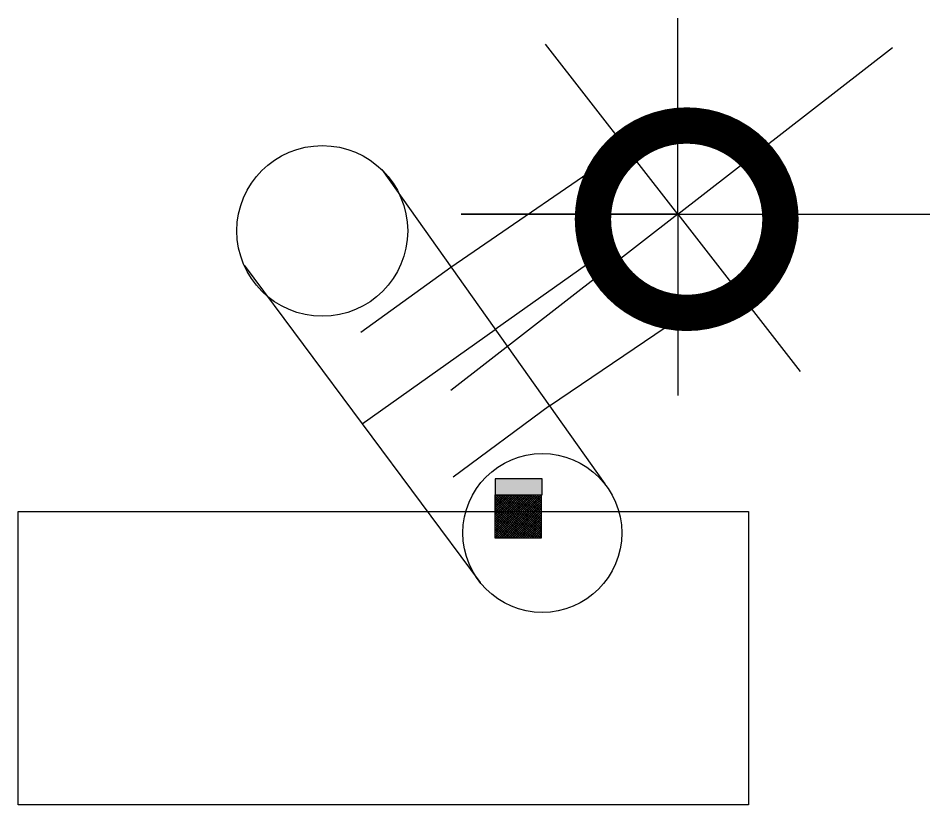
# Model space of a CAD drawing. Extents: x -40810 to 33675, y -2018 to 21213.
# Drawn here: x -40810 to -31648, y -2018 to 5892 of the extents above; entities that cross this region are included whole.
import ezdxf

# ---------------------------------------------------------------- set-up
doc = ezdxf.new("R2010")
doc.units = 0
doc.layers.add('Nível', color=160, linetype='Continuous')
doc.layers.add('SARRAFO', color=251, linetype='Continuous')
doc.layers.add('REAPROVEITAMENTO', color=251, linetype='Continuous', lineweight=9)

msp = doc.modelspace()

# ---------------------------------------------------------------- hatches: boundary and pattern name
at = {"layer": 'REAPROVEITAMENTO', "linetype": 'Continuous', "ltscale": 30}
h = msp.add_hatch(dxfattribs=at)
h.set_pattern_fill('ANSI37', color=15, scale=5, angle=1)
h.set_pattern_definition([(46, (-222.171, -201.545), (-11.419519, 11.0277016), []), (136, (-222.171, -201.545), (-11.0277016, -11.419519), [])])
h.paths.add_polyline_path([(-35554.223, 1100.233), (-36015.19, 1100.233), (-36015.19, 662.862), (-35554.223, 662.862)])
at = {"layer": 'SARRAFO', "linetype": 'Continuous', "ltscale": 30}
h = msp.add_hatch(dxfattribs=at)
h.set_pattern_fill('ANGLE', color=256)
h.set_pattern_definition([(0, (-25130.853, 1002.204), (0, 6.985), [5.08, -1.905]), (90, (-25130.853, 1002.204), (-6.985, 4e-16), [5.08, -1.905])])
h.paths.add_polyline_path([(-35542.699, 1261.369), (-36015.19, 1261.369), (-36015.19, 1100.233), (-35542.699, 1100.233)])

# ---------------------------------------------------------------- linework, layer by layer
at = {"layer": 'Nível', "linetype": 'Continuous', "ltscale": 30}
for p, q in [((-34180.09, 3921.357), (-34180.09, 5892.194)), ((-34180.09, 3921.357), (-35509.225, 5630.384)), ((-34180.09, 3921.357), (-32022.966, 5598.982)), ((-36460.667, 3389.063), (-34615.267, 4654.156)), ((-37155.865, 4369.2), (-34915.109, 1210.032)), ((-34180.09, 3921.357), (-36460.695, 2147.699)), ((-34180.09, 3921.357), (-36358.177, 3921.357)), ((-36358.177, 3921.357), (-34180.09, 3921.357)), ((-34180.09, 3921.357), (-31648.298, 3921.357)), ((-34180.09, 3921.357), (-34180.09, 2099.261)), ((-34180.09, 3921.357), (-32949.979, 2339.654)), ((-34961.474, 3509.205), (-36015.576, 2761.544)), ((-38539.181, 3407.234), (-36167.826, 217.905)), ((-37366.338, 2734.307), (-36460.667, 3389.063)), ((-35471.49, 1994.455), (-34091.28, 2928.528)), ((-37353.503, 1812.57), (-36015.576, 2761.544)), ((-35471.49, 1994.455), (-36438.887, 1275.168))]:
    msp.add_line(p, q, dxfattribs=at)
at = {"layer": 'Nível', "linetype": 'Continuous', "ltscale": 30, "const_width": 365.259}
msp.add_lwpolyline([(-35033.648, 3870.896, 1), (-33148.913, 3870.896, 1)], format="xyb", close=True, dxfattribs=at)
at = {"layer": 'Nível', "linetype": 'Continuous', "ltscale": 30}
for points in [[(-36015.19, 1100.233), (-35542.699, 1100.233), (-35542.699, 1261.369), (-36015.19, 1261.369)], [(-36015.19, 1100.233), (-35554.223, 1100.233), (-35554.223, 662.862), (-36015.19, 662.862)], [(-40809.625, 933.098), (-33470.405, 933.098), (-33470.405, -2017.953), (-40809.625, -2017.953)]]:
    msp.add_lwpolyline(points, close=True, dxfattribs=at)
for centre, radius in [((-37753.634, 3753.204), 858.358), ((-35542.583, 715.377), 799.004)]:
    msp.add_circle(centre, radius, dxfattribs=at)

doc.saveas('drawing.dxf')
